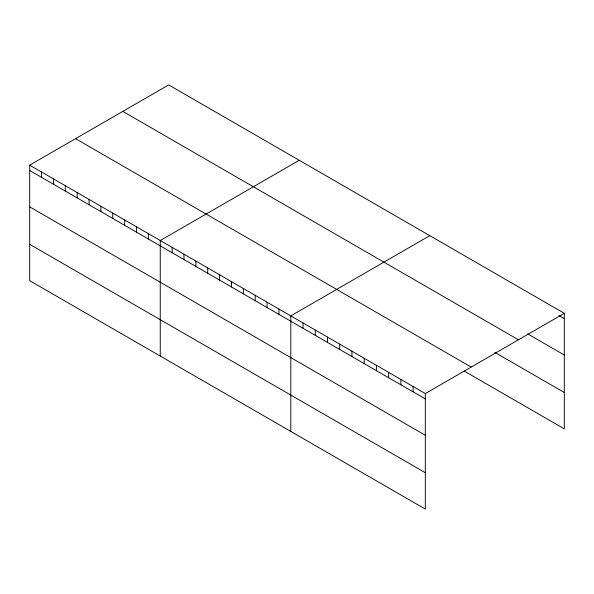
<?xml version="1.0" encoding="UTF-8"?>
<svg xmlns="http://www.w3.org/2000/svg" width="594" height="594" viewBox="0 0 594 594"><rect width="100%" height="100%" fill="white"/><g stroke="black" fill="none" stroke-linecap="round" stroke-linejoin="round"><path stroke-width="0.89" d="M29.7 165.147L425.319 393.555L425.319 509.088L29.7 280.68L29.7 165.147L168.681 84.912L564.3 313.32L564.3 428.853L464.181 371.05M299.235 160.283L160.254 240.525L160.254 356.058M429.789 235.662L290.808 315.897L290.808 431.43M425.319 393.555L564.3 313.32M558.947 315.57L564.3 318.659M527.613 333.843L564.3 355.026M122.817 111.39L518.436 339.798M494.75 352.339L564.3 392.486M75.564 138.669L471.183 367.077M29.7 170.493L425.319 398.901M29.7 206.853L425.319 435.261M29.7 244.32L425.319 472.727M413.09 386.501L413.09 391.84M400.861 379.44L400.861 384.778M388.632 372.379L388.632 377.717M376.41 365.317L376.41 370.663M364.181 358.256L364.181 363.602M351.952 351.195L351.952 356.541M339.723 344.141L339.723 349.48M327.494 337.08L327.494 342.419M315.266 330.019L315.266 335.358M303.037 322.958L303.037 328.304M278.942 309.043L278.942 314.389M267.07 302.198L267.07 307.536M255.205 295.344L255.205 300.683M243.332 288.491L243.332 293.83M231.467 281.638L231.467 286.976M219.594 274.784L219.594 280.13M207.729 267.931L207.729 273.277M195.864 261.078L195.864 266.424M183.992 254.232L183.992 259.571M172.126 247.379L172.126 252.717M148.389 233.672L148.389 239.011M136.516 226.819L136.516 232.165M124.651 219.966L124.651 225.312M112.778 213.112L112.778 218.458M100.913 206.259L100.913 211.605M89.041 199.413L89.041 204.752M77.175 192.56L77.175 197.899M65.303 185.707L65.303 191.045M53.438 178.853L53.438 184.192M41.565 172L41.565 177.346"/></g></svg>
